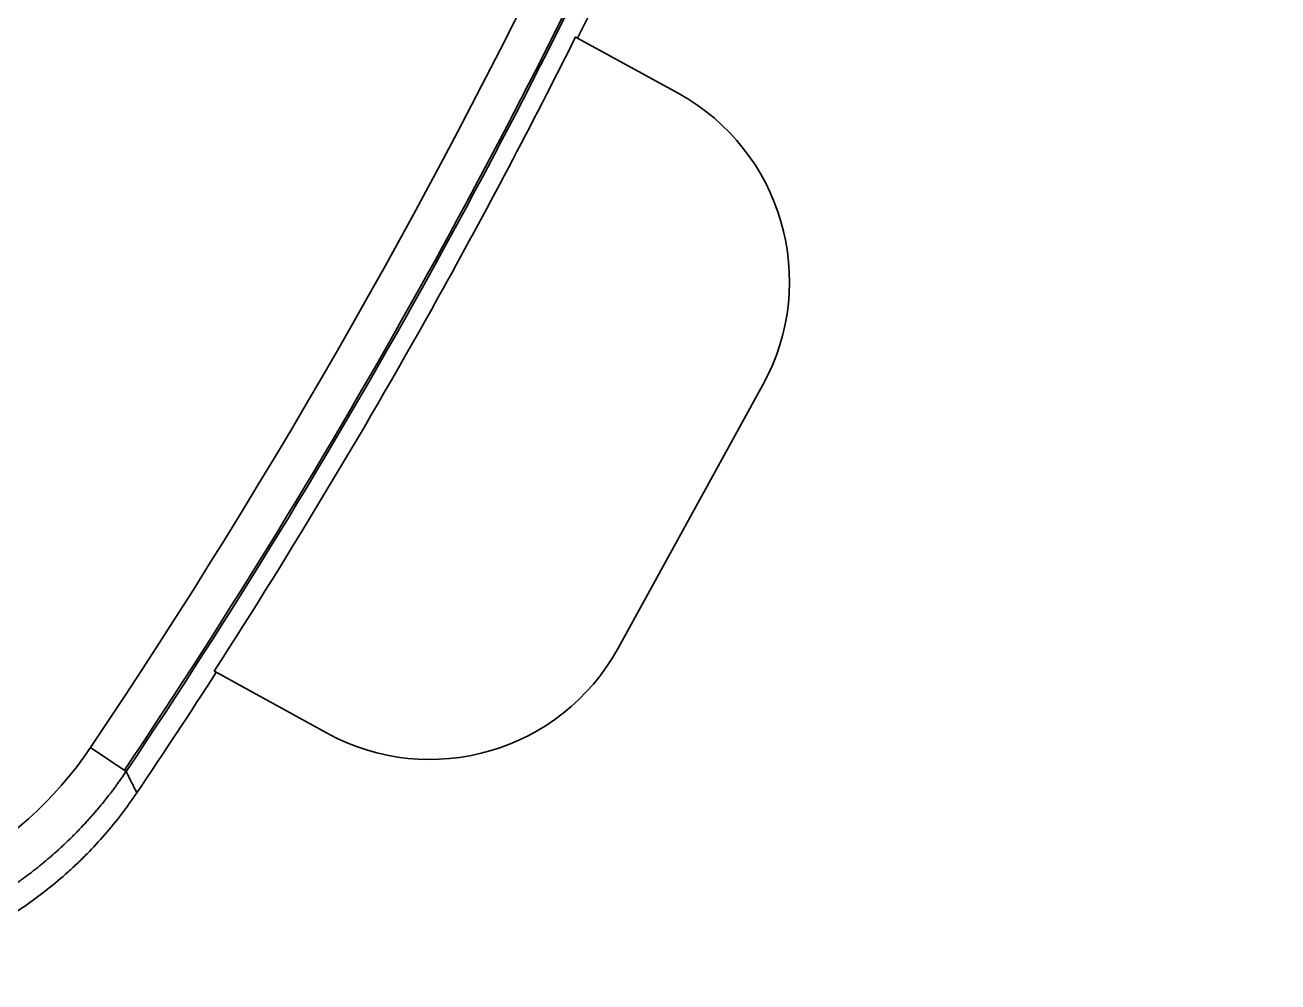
# Model space of a CAD drawing. Header units: millimetres. Extents: x 5 to 1651, y 545 to 1674.
# Drawn here: x 576.23 to 605.41, y 736.04 to 758.32 of the extents above; entities that cross this region are included whole.
import ezdxf

# ---------------------------------------------------------------- set-up
doc = ezdxf.new("R2010")
doc.units = ezdxf.units.MM
doc.layers.add('10', color=7, linetype='Continuous', true_color=0xffffff)

msp = doc.modelspace()

# ---------------------------------------------------------------- linework, layer by layer
at = {"layer": '10', "color": 7, "linetype": 'Continuous', "lineweight": 35}
for p, q in [((589.098, 758.021), (589.052, 758.046)), ((589.098, 758.021), (591.44, 756.734)), ((590.04, 743.809), (593.412, 749.944)), ((580.636, 743.274), (580.682, 743.248)), ((580.682, 743.248), (583.25, 741.837)), ((578.584, 740.94), (577.755, 741.497))]:
    msp.add_line(p, q, dxfattribs=at)
for centre, start, end in [((589.031, 752.352), 331.2, 61.2), ((585.659, 746.218), 241.2, 331.2)]:
    msp.add_arc(centre, 5, start, end, dxfattribs=at)
for points, knots in [([(578.543, 916.111), (580.995, 912.459), (587.262, 902.225), (595.532, 884.422), (602.059, 862.545), (605.357, 839.954), (605.357, 817.125), (602.059, 794.534), (595.532, 772.657), (587.262, 754.854), (580.995, 744.62), (578.543, 740.968)], [0, 0, 0, 0, 0.071037, 0.193598, 0.316159, 0.43872, 0.56128, 0.683841, 0.806402, 0.928963, 1, 1, 1, 1]), ([(578.584, 916.139), (581.037, 912.485), (587.306, 902.248), (595.579, 884.439), (602.108, 862.555), (605.407, 839.958), (605.407, 817.121), (602.108, 794.523), (595.579, 772.64), (587.306, 754.831), (581.037, 744.594), (578.584, 740.94)], [0, 0, 0, 0, 0.071038, 0.193599, 0.316159, 0.43872, 0.56128, 0.683841, 0.806401, 0.928962, 1, 1, 1, 1]), ([(577.755, 741.497), (586.399, 754.368), (593.077, 768.497), (601.99, 797.846), (604.281, 813.358), (604.265, 836.288), (603.702, 843.921), (601.431, 859.168), (599.717, 866.748), (595.251, 881.393), (592.493, 888.521), (585.917, 902.384), (582.077, 909.146), (577.755, 915.582)], [0, 0, 0, 0, 0.25, 0.25, 0.5, 0.5, 0.625, 0.625, 0.75, 0.75, 0.875, 0.875, 1, 1, 1, 1]), ([(561.723, 747.738), (564.149, 751.147), (570.229, 760.562), (578.219, 776.984), (584.493, 797.13), (587.666, 817.99), (587.666, 839.089), (584.493, 859.949), (578.219, 880.095), (570.229, 896.517), (564.149, 905.932), (561.723, 909.341)], [0, 0, 0, 0, 0.072809, 0.194864, 0.316918, 0.438973, 0.561027, 0.683082, 0.805136, 0.927191, 1, 1, 1, 1]), ([(561.629, 908.986), (563.998, 905.644), (570.015, 896.308), (577.955, 879.99), (584.216, 859.886), (587.382, 839.068), (587.382, 818.011), (584.216, 797.193), (577.955, 777.089), (570.015, 760.771), (563.998, 751.435), (561.629, 748.093)], [0, 0, 0, 0, 0.071641, 0.194029, 0.316417, 0.438806, 0.561194, 0.683583, 0.805971, 0.928359, 1, 1, 1, 1]), ([(561.669, 909.015), (564.039, 905.671), (570.059, 896.332), (578.001, 880.009), (584.264, 859.897), (587.432, 839.072), (587.432, 818.007), (584.264, 797.182), (578.001, 777.07), (570.059, 760.747), (564.039, 751.408), (561.669, 748.064)], [0, 0, 0, 0, 0.071641, 0.194029, 0.316417, 0.438806, 0.561194, 0.683583, 0.805971, 0.928359, 1, 1, 1, 1]), ([(560.854, 748.642), (564.993, 754.48), (568.681, 760.653), (575.003, 773.361), (577.65, 779.904), (581.935, 793.364), (583.579, 800.334), (585.761, 814.41), (586.3, 821.458), (586.304, 842.627), (584.083, 856.95), (577.67, 877.123), (575.022, 883.678), (568.676, 896.438), (564.993, 902.598), (560.854, 908.437)], [0, 0, 0, 0, 0.125, 0.125, 0.25, 0.25, 0.375, 0.375, 0.5, 0.5, 0.75, 0.75, 0.875, 0.875, 1, 1, 1, 1]), ([(589.052, 758.046), (588.03, 756.003), (585.383, 750.988), (582.468, 746.121), (580.636, 743.274)], [0, 0, 0, 0, 0.402882, 1, 1, 1, 1]), ([(578.584, 740.94), (578.574, 740.926), (578.555, 740.898), (578.526, 740.856), (578.497, 740.814), (578.468, 740.772), (578.438, 740.73), (578.409, 740.688), (578.378, 740.646), (578.348, 740.604), (578.317, 740.563), (578.287, 740.521), (578.255, 740.48), (578.224, 740.439), (578.192, 740.398), (578.161, 740.357), (578.128, 740.316), (578.096, 740.275), (578.063, 740.235), (578.031, 740.194), (577.998, 740.154), (577.964, 740.114), (577.931, 740.074), (577.897, 740.034), (577.863, 739.994), (577.828, 739.954), (577.794, 739.915), (577.759, 739.875), (577.724, 739.836), (577.689, 739.797), (577.653, 739.758), (577.617, 739.719), (577.582, 739.681), (577.545, 739.642), (577.509, 739.604), (577.472, 739.566), (577.435, 739.528), (577.398, 739.49), (577.361, 739.453), (577.323, 739.415), (577.285, 739.378), (577.247, 739.341), (577.209, 739.304), (577.17, 739.267), (577.132, 739.23), (577.093, 739.194), (577.054, 739.158), (577.014, 739.122), (576.975, 739.086), (576.935, 739.05), (576.895, 739.015), (576.854, 738.979), (576.814, 738.944), (576.773, 738.91), (576.732, 738.875), (576.691, 738.84), (576.65, 738.806), (576.608, 738.772), (576.567, 738.738), (576.525, 738.704), (576.483, 738.671), (576.44, 738.638), (576.398, 738.605), (576.355, 738.572), (576.312, 738.539), (576.269, 738.507), (576.226, 738.475), (576.182, 738.443), (576.139, 738.411), (576.095, 738.38), (576.051, 738.348), (576.006, 738.317), (575.962, 738.287), (575.917, 738.256), (575.873, 738.226), (575.828, 738.196), (575.783, 738.166), (575.737, 738.136), (575.692, 738.107), (575.646, 738.078), (575.6, 738.049), (575.554, 738.02), (575.508, 737.992), (575.462, 737.963), (575.415, 737.936), (575.369, 737.908), (575.322, 737.88), (575.275, 737.853), (575.228, 737.826), (575.181, 737.8), (575.134, 737.773), (575.086, 737.747), (575.038, 737.721), (574.991, 737.696), (574.943, 737.67), (574.895, 737.645), (574.846, 737.62), (574.798, 737.596), (574.75, 737.571), (574.701, 737.547), (574.652, 737.523), (574.603, 737.5), (574.555, 737.477), (574.505, 737.454), (574.456, 737.431), (574.407, 737.408), (574.358, 737.386), (574.308, 737.364), (574.258, 737.343), (574.209, 737.321), (574.159, 737.3), (574.109, 737.279), (574.059, 737.259), (574.009, 737.239), (573.958, 737.219), (573.908, 737.199), (573.858, 737.18), (573.807, 737.16), (573.757, 737.142), (573.706, 737.123), (573.655, 737.105), (573.604, 737.087), (573.553, 737.069), (573.502, 737.051), (573.451, 737.034), (573.4, 737.017), (573.349, 737.001), (573.298, 736.984), (573.246, 736.968), (573.195, 736.953), (573.144, 736.937), (573.092, 736.922), (573.041, 736.907), (572.989, 736.893), (572.937, 736.878), (572.886, 736.864), (572.834, 736.85), (572.782, 736.837), (572.73, 736.824), (572.679, 736.811), (572.627, 736.798), (572.575, 736.786), (572.523, 736.774), (572.471, 736.762), (572.419, 736.751), (572.367, 736.739), (572.315, 736.728), (572.263, 736.718), (572.211, 736.708), (572.159, 736.697), (572.107, 736.688), (572.054, 736.678), (572.002, 736.669), (571.95, 736.66), (571.898, 736.652), (571.846, 736.643), (571.794, 736.635), (571.742, 736.627), (571.69, 736.62), (571.638, 736.613), (571.586, 736.606), (571.533, 736.599), (571.481, 736.593), (571.429, 736.587), (571.377, 736.581), (571.325, 736.575), (571.273, 736.57), (571.222, 736.565), (571.17, 736.56), (571.118, 736.556), (571.066, 736.552), (571.014, 736.548), (570.962, 736.544), (570.911, 736.541), (570.859, 736.538), (570.807, 736.535), (570.756, 736.532), (570.704, 736.53), (570.653, 736.528), (570.601, 736.526), (570.55, 736.525), (570.498, 736.524), (570.447, 736.523), (570.396, 736.522), (570.345, 736.522), (570.311, 736.522), (570.294, 736.522)], [0, 0, 0, 0, 0.005225, 0.010457, 0.015696, 0.020941, 0.026192, 0.03145, 0.036714, 0.041984, 0.04726, 0.052543, 0.057831, 0.063125, 0.068426, 0.073732, 0.079044, 0.084362, 0.089685, 0.095014, 0.100348, 0.105688, 0.111034, 0.116384, 0.12174, 0.127102, 0.132468, 0.13784, 0.143216, 0.148598, 0.153984, 0.159375, 0.164771, 0.170172, 0.175577, 0.180987, 0.186401, 0.19182, 0.197243, 0.20267, 0.208101, 0.213537, 0.218977, 0.22442, 0.229868, 0.235319, 0.240774, 0.246233, 0.251696, 0.257162, 0.262631, 0.268104, 0.27358, 0.27906, 0.284542, 0.290028, 0.295517, 0.301008, 0.306503, 0.312, 0.3175, 0.323003, 0.328508, 0.334016, 0.339526, 0.345038, 0.350553, 0.356069, 0.361588, 0.367109, 0.372632, 0.378157, 0.383683, 0.389211, 0.394741, 0.400272, 0.405805, 0.411339, 0.416875, 0.422411, 0.427949, 0.433488, 0.439027, 0.444568, 0.45011, 0.455652, 0.461195, 0.466738, 0.472282, 0.477826, 0.483371, 0.488916, 0.494461, 0.500006, 0.505551, 0.511096, 0.516641, 0.522185, 0.52773, 0.533273, 0.538817, 0.54436, 0.549902, 0.555443, 0.560984, 0.566524, 0.572062, 0.5776, 0.583137, 0.588672, 0.594206, 0.599739, 0.60527, 0.6108, 0.616328, 0.621854, 0.627379, 0.632902, 0.638422, 0.643941, 0.649458, 0.654972, 0.660485, 0.665995, 0.671502, 0.677007, 0.68251, 0.68801, 0.693507, 0.699002, 0.704493, 0.709982, 0.715467, 0.72095, 0.726429, 0.731905, 0.737378, 0.742847, 0.748313, 0.753775, 0.759234, 0.764689, 0.77014, 0.775588, 0.781031, 0.786471, 0.791906, 0.797338, 0.802765, 0.808188, 0.813606, 0.81902, 0.82443, 0.829835, 0.835235, 0.840631, 0.846022, 0.851408, 0.85679, 0.862166, 0.867537, 0.872904, 0.878265, 0.88362, 0.888971, 0.894316, 0.899656, 0.90499, 0.910319, 0.915642, 0.92096, 0.926271, 0.931577, 0.936877, 0.942172, 0.94746, 0.952742, 0.958018, 0.963288, 0.968552, 0.973809, 0.97906, 0.984305, 0.989543, 0.994775, 1, 1, 1, 1]), ([(578.584, 740.94), (578.596, 740.916), (578.608, 740.892), (578.645, 740.817), (578.67, 740.767), (578.741, 740.625), (578.787, 740.533), (578.832, 740.441)], [0, 0, 0, 0, 0.14477, 0.14477, 0.448788, 0.448788, 1, 1, 1, 1]), ([(578.832, 740.441), (578.603, 740.101), (578.355, 739.778), (577.954, 739.317), (577.816, 739.167), (577.602, 738.949), (577.493, 738.842), (577.381, 738.736), (577.306, 738.667), (577.268, 738.632), (576.925, 738.324), (576.607, 738.072), (575.944, 737.608), (575.6, 737.397), (575.063, 737.111), (574.88, 737.021), (574.648, 736.915), (574.601, 736.894), (574.508, 736.853), (574.461, 736.833), (574.319, 736.774), (574.224, 736.736), (573.748, 736.553), (573.362, 736.431), (572.577, 736.236), (572.179, 736.162), (571.675, 736.1), (571.574, 736.089), (571.37, 736.07), (571.268, 736.062), (570.962, 736.043), (570.757, 736.037), (570.552, 736.037)], [0, 0, 0, 0, 0.125, 0.125, 0.1875, 0.1875, 0.21875, 0.234375, 0.234375, 0.25, 0.25, 0.375, 0.375, 0.5, 0.5, 0.5625, 0.5625, 0.578125, 0.578125, 0.59375, 0.59375, 0.625, 0.625, 0.75, 0.75, 0.875, 0.875, 0.90625, 0.90625, 0.9375, 0.9375, 1, 1, 1, 1])]:
    msp.add_open_spline(points, degree=3, knots=knots, dxfattribs=at)
for points in [[(589.098, 758.021), (590.581, 760.986), (591.971, 763.999), (593.265, 767.052)], [(578.832, 740.441), (579.459, 741.37), (580.075, 742.306), (580.682, 743.248)], [(570.294, 737.52), (573.254, 737.52), (576.104, 739.039), (577.755, 741.497)]]:
    msp.add_open_spline(points, degree=3, dxfattribs=at)

doc.saveas('drawing.dxf')
